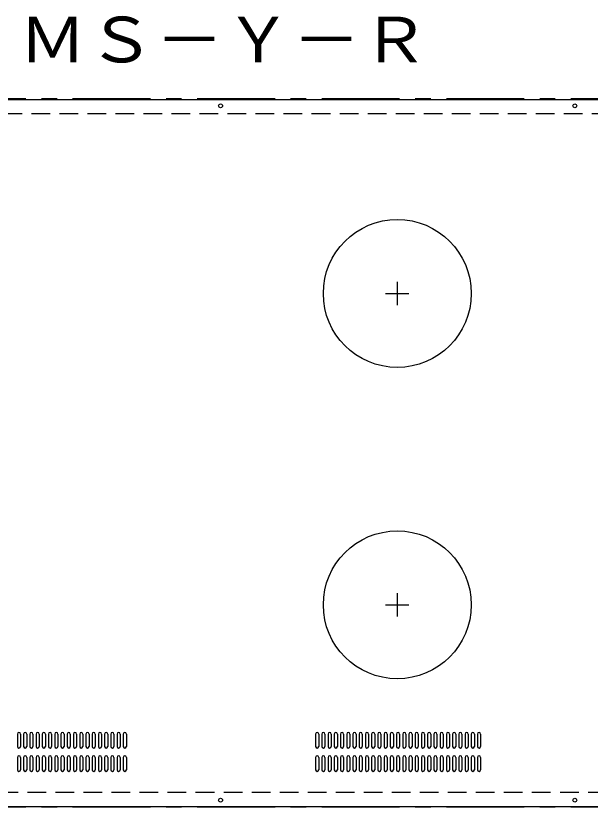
# Model space of a CAD drawing. Units: millimetres, scale not verified. Extents: x -3416 to 4046, y -2178 to 2260.
# Drawn here: x -2681 to -1943, y -302 to 715 of the extents above; entities that cross this region are included whole.
import ezdxf
from ezdxf.enums import TextEntityAlignment as Align

# ---------------------------------------------------------------- set-up
doc = ezdxf.new("R2010")
doc.units = ezdxf.units.MM
doc.header["$LTSCALE"] = 20
doc.linetypes.add('CHAIN1', pattern=[8, 5, -1, 1, -1])
doc.linetypes.add('DASHED1', pattern=[1.8, 1.2, -0.6])
doc.layers.add('0-0', color=7, linetype='Continuous')
doc.styles.add('ＭＳ ゴシック', font='')
doc.styles.get('ＭＳ ゴシック').set_extended_font_data('MS Gothic')

msp = doc.modelspace()

# ---------------------------------------------------------------- linework, layer by layer
at = {"layer": '0-0', "color": 4, "linetype": 'CHAIN1'}
msp.add_line((2132.47, 608.44), (-3326.53, 608.44), dxfattribs=at)
at = {"layer": '0-0'}
for p, q in [((-3321.53, 607.44), (-1525.53, 607.44)), ((-2678.53, -207.56), (-2678.53, -223.56)), ((-2674.53, -207.56), (-2674.53, -223.56)), ((-2670.53, -207.56), (-2670.53, -223.56)), ((-2666.53, -207.56), (-2666.53, -223.56)), ((-2662.53, -207.56), (-2662.53, -223.56)), ((-2658.53, -207.56), (-2658.53, -223.56)), ((-2654.53, -207.56), (-2654.53, -223.56)), ((-2650.53, -207.56), (-2650.53, -223.56)), ((-2646.53, -207.56), (-2646.53, -223.56)), ((-2642.53, -207.56), (-2642.53, -223.56)), ((-2638.53, -207.56), (-2638.53, -223.56)), ((-2634.53, -207.56), (-2634.53, -223.56)), ((-2630.53, -207.56), (-2630.53, -223.56)), ((-2626.53, -207.56), (-2626.53, -223.56)), ((-2622.53, -207.56), (-2622.53, -223.56)), ((-2618.53, -207.56), (-2618.53, -223.56)), ((-2614.53, -207.56), (-2614.53, -223.56)), ((-2610.53, -207.56), (-2610.53, -223.56)), ((-2606.53, -207.56), (-2606.53, -223.56)), ((-2602.53, -207.56), (-2602.53, -223.56)), ((-2598.53, -207.56), (-2598.53, -223.56)), ((-2594.53, -207.56), (-2594.53, -223.56)), ((-2590.53, -207.56), (-2590.53, -223.56)), ((-2586.53, -207.56), (-2586.53, -223.56)), ((-2582.53, -207.56), (-2582.53, -223.56)), ((-2578.53, -207.56), (-2578.53, -223.56)), ((-2574.53, -207.56), (-2574.53, -223.56)), ((-2570.53, -207.56), (-2570.53, -223.56)), ((-2566.53, -207.56), (-2566.53, -223.56)), ((-2562.53, -207.56), (-2562.53, -223.56)), ((-2558.53, -207.56), (-2558.53, -223.56)), ((-2554.53, -207.56), (-2554.53, -223.56)), ((-2550.53, -207.56), (-2550.53, -223.56)), ((-2546.53, -207.56), (-2546.53, -223.56)), ((-2542.53, -207.56), (-2542.53, -223.56)), ((-2538.53, -207.56), (-2538.53, -223.56)), ((-2295.53, -207.56), (-2295.53, -223.56)), ((-2291.53, -207.56), (-2291.53, -223.56)), ((-2287.53, -207.56), (-2287.53, -223.56)), ((-2283.53, -207.56), (-2283.53, -223.56)), ((-2279.53, -207.56), (-2279.53, -223.56)), ((-2275.53, -207.56), (-2275.53, -223.56)), ((-2271.53, -207.56), (-2271.53, -223.56)), ((-2267.53, -207.56), (-2267.53, -223.56)), ((-2263.53, -207.56), (-2263.53, -223.56)), ((-2259.53, -207.56), (-2259.53, -223.56)), ((-2255.53, -207.56), (-2255.53, -223.56)), ((-2251.53, -207.56), (-2251.53, -223.56)), ((-2247.53, -207.56), (-2247.53, -223.56)), ((-2243.53, -207.56), (-2243.53, -223.56)), ((-2239.53, -207.56), (-2239.53, -223.56)), ((-2235.53, -207.56), (-2235.53, -223.56)), ((-2231.53, -207.56), (-2231.53, -223.56)), ((-2227.53, -207.56), (-2227.53, -223.56)), ((-2223.53, -207.56), (-2223.53, -223.56)), ((-2219.53, -207.56), (-2219.53, -223.56)), ((-2215.53, -207.56), (-2215.53, -223.56)), ((-2211.53, -207.56), (-2211.53, -223.56)), ((-2207.53, -207.56), (-2207.53, -223.56)), ((-2203.53, -207.56), (-2203.53, -223.56)), ((-2199.53, -207.56), (-2199.53, -223.56)), ((-2195.53, -207.56), (-2195.53, -223.56)), ((-2191.53, -207.56), (-2191.53, -223.56)), ((-2187.53, -207.56), (-2187.53, -223.56)), ((-2183.53, -207.56), (-2183.53, -223.56)), ((-2179.53, -207.56), (-2179.53, -223.56)), ((-2175.53, -207.56), (-2175.53, -223.56)), ((-2171.53, -207.56), (-2171.53, -223.56)), ((-2167.53, -207.56), (-2167.53, -223.56)), ((-2163.53, -207.56), (-2163.53, -223.56)), ((-2159.53, -207.56), (-2159.53, -223.56)), ((-2155.53, -207.56), (-2155.53, -223.56)), ((-2151.53, -207.56), (-2151.53, -223.56)), ((-2147.53, -207.56), (-2147.53, -223.56)), ((-2143.53, -207.56), (-2143.53, -223.56)), ((-2139.53, -207.56), (-2139.53, -223.56)), ((-2135.53, -207.56), (-2135.53, -223.56)), ((-2131.53, -207.56), (-2131.53, -223.56)), ((-2127.53, -207.56), (-2127.53, -223.56)), ((-2123.53, -207.56), (-2123.53, -223.56)), ((-2119.53, -207.56), (-2119.53, -223.56)), ((-2115.53, -207.56), (-2115.53, -223.56)), ((-2111.53, -207.56), (-2111.53, -223.56)), ((-2107.53, -207.56), (-2107.53, -223.56)), ((-2103.53, -207.56), (-2103.53, -223.56)), ((-2099.53, -207.56), (-2099.53, -223.56)), ((-2095.53, -207.56), (-2095.53, -223.56)), ((-2091.53, -207.56), (-2091.53, -223.56)), ((-2087.53, -207.56), (-2087.53, -223.56)), ((-2083.53, -207.56), (-2083.53, -223.56)), ((-2678.53, -237.56), (-2678.53, -253.56)), ((-2674.53, -237.56), (-2674.53, -253.56)), ((-2670.53, -237.56), (-2670.53, -253.56)), ((-2666.53, -237.56), (-2666.53, -253.56)), ((-2662.53, -237.56), (-2662.53, -253.56)), ((-2658.53, -237.56), (-2658.53, -253.56)), ((-2654.53, -237.56), (-2654.53, -253.56)), ((-2650.53, -237.56), (-2650.53, -253.56)), ((-2646.53, -237.56), (-2646.53, -253.56)), ((-2642.53, -237.56), (-2642.53, -253.56)), ((-2638.53, -237.56), (-2638.53, -253.56)), ((-2634.53, -237.56), (-2634.53, -253.56)), ((-2630.53, -237.56), (-2630.53, -253.56)), ((-2626.53, -237.56), (-2626.53, -253.56)), ((-2622.53, -237.56), (-2622.53, -253.56)), ((-2618.53, -237.56), (-2618.53, -253.56)), ((-2614.53, -237.56), (-2614.53, -253.56)), ((-2610.53, -237.56), (-2610.53, -253.56)), ((-2606.53, -237.56), (-2606.53, -253.56)), ((-2602.53, -237.56), (-2602.53, -253.56)), ((-2598.53, -237.56), (-2598.53, -253.56)), ((-2594.53, -237.56), (-2594.53, -253.56)), ((-2590.53, -237.56), (-2590.53, -253.56)), ((-2586.53, -237.56), (-2586.53, -253.56)), ((-2582.53, -237.56), (-2582.53, -253.56)), ((-2578.53, -237.56), (-2578.53, -253.56)), ((-2574.53, -237.56), (-2574.53, -253.56)), ((-2570.53, -237.56), (-2570.53, -253.56)), ((-2566.53, -237.56), (-2566.53, -253.56)), ((-2562.53, -237.56), (-2562.53, -253.56)), ((-2558.53, -237.56), (-2558.53, -253.56)), ((-2554.53, -237.56), (-2554.53, -253.56)), ((-2550.53, -237.56), (-2550.53, -253.56)), ((-2546.53, -237.56), (-2546.53, -253.56)), ((-2542.53, -237.56), (-2542.53, -253.56)), ((-2538.53, -237.56), (-2538.53, -253.56)), ((-2295.53, -237.56), (-2295.53, -253.56)), ((-2291.53, -237.56), (-2291.53, -253.56)), ((-2287.53, -237.56), (-2287.53, -253.56)), ((-2283.53, -237.56), (-2283.53, -253.56)), ((-2279.53, -237.56), (-2279.53, -253.56)), ((-2275.53, -237.56), (-2275.53, -253.56)), ((-2271.53, -237.56), (-2271.53, -253.56)), ((-2267.53, -237.56), (-2267.53, -253.56)), ((-2263.53, -237.56), (-2263.53, -253.56)), ((-2259.53, -237.56), (-2259.53, -253.56)), ((-2255.53, -237.56), (-2255.53, -253.56)), ((-2251.53, -237.56), (-2251.53, -253.56)), ((-2247.53, -237.56), (-2247.53, -253.56)), ((-2243.53, -237.56), (-2243.53, -253.56)), ((-2239.53, -237.56), (-2239.53, -253.56)), ((-2235.53, -237.56), (-2235.53, -253.56)), ((-2231.53, -237.56), (-2231.53, -253.56)), ((-2227.53, -237.56), (-2227.53, -253.56)), ((-2223.53, -237.56), (-2223.53, -253.56)), ((-2219.53, -237.56), (-2219.53, -253.56)), ((-2215.53, -237.56), (-2215.53, -253.56)), ((-2211.53, -237.56), (-2211.53, -253.56)), ((-2207.53, -237.56), (-2207.53, -253.56)), ((-2203.53, -237.56), (-2203.53, -253.56)), ((-2199.53, -237.56), (-2199.53, -253.56)), ((-2195.53, -237.56), (-2195.53, -253.56)), ((-2191.53, -237.56), (-2191.53, -253.56)), ((-2187.53, -237.56), (-2187.53, -253.56)), ((-2183.53, -237.56), (-2183.53, -253.56)), ((-2179.53, -237.56), (-2179.53, -253.56)), ((-2175.53, -237.56), (-2175.53, -253.56)), ((-2171.53, -237.56), (-2171.53, -253.56)), ((-2167.53, -237.56), (-2167.53, -253.56)), ((-2163.53, -237.56), (-2163.53, -253.56)), ((-2159.53, -237.56), (-2159.53, -253.56)), ((-2155.53, -237.56), (-2155.53, -253.56)), ((-2151.53, -237.56), (-2151.53, -253.56)), ((-2147.53, -237.56), (-2147.53, -253.56)), ((-2143.53, -237.56), (-2143.53, -253.56)), ((-2139.53, -237.56), (-2139.53, -253.56)), ((-2135.53, -237.56), (-2135.53, -253.56)), ((-2131.53, -237.56), (-2131.53, -253.56)), ((-2127.53, -237.56), (-2127.53, -253.56)), ((-2123.53, -237.56), (-2123.53, -253.56)), ((-2119.53, -237.56), (-2119.53, -253.56)), ((-2115.53, -237.56), (-2115.53, -253.56)), ((-2111.53, -237.56), (-2111.53, -253.56)), ((-2107.53, -237.56), (-2107.53, -253.56)), ((-2103.53, -237.56), (-2103.53, -253.56)), ((-2099.53, -237.56), (-2099.53, -253.56)), ((-2095.53, -237.56), (-2095.53, -253.56)), ((-2091.53, -237.56), (-2091.53, -253.56)), ((-2087.53, -237.56), (-2087.53, -253.56)), ((-2083.53, -237.56), (-2083.53, -253.56)), ((-3321.53, -300.56), (-1525.53, -300.56))]:
    msp.add_line(p, q, dxfattribs=at)
at = {"layer": '0-0', "linetype": 'DASHED1'}
for p, q in [((-3308.53, 589.44), (-1525.53, 589.44)), ((-1525.53, -282.56), (-3308.53, -282.56))]:
    msp.add_line(p, q, dxfattribs=at)
at = {"layer": '0-0', "linetype": 'CHAIN1'}
for p, q in [((-2190.53, 373.44), (-2190.53, 343.44)), ((-2205.53, 358.44), (-2175.53, 358.44)), ((-2190.53, -26.56), (-2190.53, -56.56)), ((-2205.53, -41.56), (-2175.53, -41.56))]:
    msp.add_line(p, q, dxfattribs=at)
at = {"layer": '0-0', "color": 4, "linetype": 'CHAIN1'}
msp.add_lwpolyline([(2132.47, 608.44), (2132.47, -301.56), (-3327.53, -301.56)], dxfattribs=at)
at = {"layer": '0-0'}
for centre, radius in [((-2417.53, 599.44), 2.5), ((-1962.53, 599.44), 2.5), ((-2190.53, 358.44), 95), ((-2190.53, -41.56), 95), ((-2417.53, -292.56), 2.5), ((-1962.53, -292.56), 2.5)]:
    msp.add_circle(centre, radius, dxfattribs=at)
for centre, start, end in [((-2676.53, -207.56), 0, 180), ((-2668.53, -207.56), 0, 180), ((-2660.53, -207.56), 0, 180), ((-2652.53, -207.56), 0, 180), ((-2644.53, -207.56), 0, 180), ((-2636.53, -207.56), 0, 180), ((-2628.53, -207.56), 0, 180), ((-2620.53, -207.56), 0, 180), ((-2612.53, -207.56), 0, 180), ((-2604.53, -207.56), 0, 180), ((-2596.53, -207.56), 0, 180), ((-2588.53, -207.56), 0, 180), ((-2580.53, -207.56), 0, 180), ((-2572.53, -207.56), 0, 180), ((-2564.53, -207.56), 0, 180), ((-2556.53, -207.56), 0, 180), ((-2548.53, -207.56), 0, 180), ((-2540.53, -207.56), 0, 180), ((-2293.53, -207.56), 0, 180), ((-2285.53, -207.56), 0, 180), ((-2277.53, -207.56), 0, 180), ((-2269.53, -207.56), 0, 180), ((-2261.53, -207.56), 0, 180), ((-2253.53, -207.56), 0, 180), ((-2245.53, -207.56), 0, 180), ((-2237.53, -207.56), 0, 180), ((-2229.53, -207.56), 0, 180), ((-2221.53, -207.56), 0, 180), ((-2213.53, -207.56), 0, 180), ((-2205.53, -207.56), 0, 180), ((-2197.53, -207.56), 0, 180), ((-2189.53, -207.56), 0, 180), ((-2181.53, -207.56), 0, 180), ((-2173.53, -207.56), 0, 180), ((-2165.53, -207.56), 0, 180), ((-2157.53, -207.56), 0, 180), ((-2149.53, -207.56), 0, 180), ((-2141.53, -207.56), 0, 180), ((-2133.53, -207.56), 0, 180), ((-2125.53, -207.56), 0, 180), ((-2117.53, -207.56), 0, 180), ((-2109.53, -207.56), 0, 180), ((-2101.53, -207.56), 0, 180), ((-2093.53, -207.56), 0, 180), ((-2085.53, -207.56), 0, 180), ((-2676.53, -223.56), 180, 0), ((-2668.53, -223.56), 180, 0), ((-2660.53, -223.56), 180, 0), ((-2652.53, -223.56), 180, 0), ((-2644.53, -223.56), 180, 0), ((-2636.53, -223.56), 180, 0), ((-2628.53, -223.56), 180, 0), ((-2620.53, -223.56), 180, 0), ((-2612.53, -223.56), 180, 0), ((-2604.53, -223.56), 180, 0), ((-2596.53, -223.56), 180, 0), ((-2588.53, -223.56), 180, 0), ((-2580.53, -223.56), 180, 0), ((-2572.53, -223.56), 180, 0), ((-2564.53, -223.56), 180, 0), ((-2556.53, -223.56), 180, 0), ((-2548.53, -223.56), 180, 0), ((-2540.53, -223.56), 180, 0), ((-2293.53, -223.56), 180, 0), ((-2285.53, -223.56), 180, 0), ((-2277.53, -223.56), 180, 0), ((-2269.53, -223.56), 180, 0), ((-2261.53, -223.56), 180, 0), ((-2253.53, -223.56), 180, 0), ((-2245.53, -223.56), 180, 0), ((-2237.53, -223.56), 180, 0), ((-2229.53, -223.56), 180, 0), ((-2221.53, -223.56), 180, 0), ((-2213.53, -223.56), 180, 0), ((-2205.53, -223.56), 180, 0), ((-2197.53, -223.56), 180, 0), ((-2189.53, -223.56), 180, 0), ((-2181.53, -223.56), 180, 0), ((-2173.53, -223.56), 180, 0), ((-2165.53, -223.56), 180, 0), ((-2157.53, -223.56), 180, 0), ((-2149.53, -223.56), 180, 0), ((-2141.53, -223.56), 180, 0), ((-2133.53, -223.56), 180, 0), ((-2125.53, -223.56), 180, 0), ((-2117.53, -223.56), 180, 0), ((-2109.53, -223.56), 180, 0), ((-2101.53, -223.56), 180, 0), ((-2093.53, -223.56), 180, 0), ((-2085.53, -223.56), 180, 0), ((-2676.53, -237.56), 0, 180), ((-2668.53, -237.56), 0, 180), ((-2660.53, -237.56), 0, 180), ((-2652.53, -237.56), 0, 180), ((-2644.53, -237.56), 0, 180), ((-2636.53, -237.56), 0, 180), ((-2628.53, -237.56), 0, 180), ((-2620.53, -237.56), 0, 180), ((-2612.53, -237.56), 0, 180), ((-2604.53, -237.56), 0, 180), ((-2596.53, -237.56), 0, 180), ((-2588.53, -237.56), 0, 180), ((-2580.53, -237.56), 0, 180), ((-2572.53, -237.56), 0, 180), ((-2564.53, -237.56), 0, 180), ((-2556.53, -237.56), 0, 180), ((-2548.53, -237.56), 0, 180), ((-2540.53, -237.56), 0, 180), ((-2293.53, -237.56), 0, 180), ((-2285.53, -237.56), 0, 180), ((-2277.53, -237.56), 0, 180), ((-2269.53, -237.56), 0, 180), ((-2261.53, -237.56), 0, 180), ((-2253.53, -237.56), 0, 180), ((-2245.53, -237.56), 0, 180), ((-2237.53, -237.56), 0, 180), ((-2229.53, -237.56), 0, 180), ((-2221.53, -237.56), 0, 180), ((-2213.53, -237.56), 0, 180), ((-2205.53, -237.56), 0, 180), ((-2197.53, -237.56), 0, 180), ((-2189.53, -237.56), 0, 180), ((-2181.53, -237.56), 0, 180), ((-2173.53, -237.56), 0, 180), ((-2165.53, -237.56), 0, 180), ((-2157.53, -237.56), 0, 180), ((-2149.53, -237.56), 0, 180), ((-2141.53, -237.56), 0, 180), ((-2133.53, -237.56), 0, 180), ((-2125.53, -237.56), 0, 180), ((-2117.53, -237.56), 0, 180), ((-2109.53, -237.56), 0, 180), ((-2101.53, -237.56), 0, 180), ((-2093.53, -237.56), 0, 180), ((-2085.53, -237.56), 0, 180), ((-2676.53, -253.56), 180, 0), ((-2668.53, -253.56), 180, 0), ((-2660.53, -253.56), 180, 0), ((-2652.53, -253.56), 180, 0), ((-2644.53, -253.56), 180, 0), ((-2636.53, -253.56), 180, 0), ((-2628.53, -253.56), 180, 0), ((-2620.53, -253.56), 180, 0), ((-2612.53, -253.56), 180, 0), ((-2604.53, -253.56), 180, 0), ((-2596.53, -253.56), 180, 0), ((-2588.53, -253.56), 180, 0), ((-2580.53, -253.56), 180, 0), ((-2572.53, -253.56), 180, 0), ((-2564.53, -253.56), 180, 0), ((-2556.53, -253.56), 180, 0), ((-2548.53, -253.56), 180, 0), ((-2540.53, -253.56), 180, 0), ((-2293.53, -253.56), 180, 0), ((-2285.53, -253.56), 180, 0), ((-2277.53, -253.56), 180, 0), ((-2269.53, -253.56), 180, 0), ((-2261.53, -253.56), 180, 0), ((-2253.53, -253.56), 180, 0), ((-2245.53, -253.56), 180, 0), ((-2237.53, -253.56), 180, 0), ((-2229.53, -253.56), 180, 0), ((-2221.53, -253.56), 180, 0), ((-2213.53, -253.56), 180, 0), ((-2205.53, -253.56), 180, 0), ((-2197.53, -253.56), 180, 0), ((-2189.53, -253.56), 180, 0), ((-2181.53, -253.56), 180, 0), ((-2173.53, -253.56), 180, 0), ((-2165.53, -253.56), 180, 0), ((-2157.53, -253.56), 180, 0), ((-2149.53, -253.56), 180, 0), ((-2141.53, -253.56), 180, 0), ((-2133.53, -253.56), 180, 0), ((-2125.53, -253.56), 180, 0), ((-2117.53, -253.56), 180, 0), ((-2109.53, -253.56), 180, 0), ((-2101.53, -253.56), 180, 0), ((-2093.53, -253.56), 180, 0), ((-2085.53, -253.56), 180, 0)]:
    msp.add_arc(centre, 2, start, end, dxfattribs=at)

# ---------------------------------------------------------------- texts
at = {"layer": '0-0', "style": 'ＭＳ ゴシック', "width": 1.1}
msp.add_text('ＭＳ－Ｙ－Ｒ', height=58.65, dxfattribs=at).set_placement((-2677.31, 637.74), align=Align.BOTTOM_LEFT)

doc.saveas('drawing.dxf')
